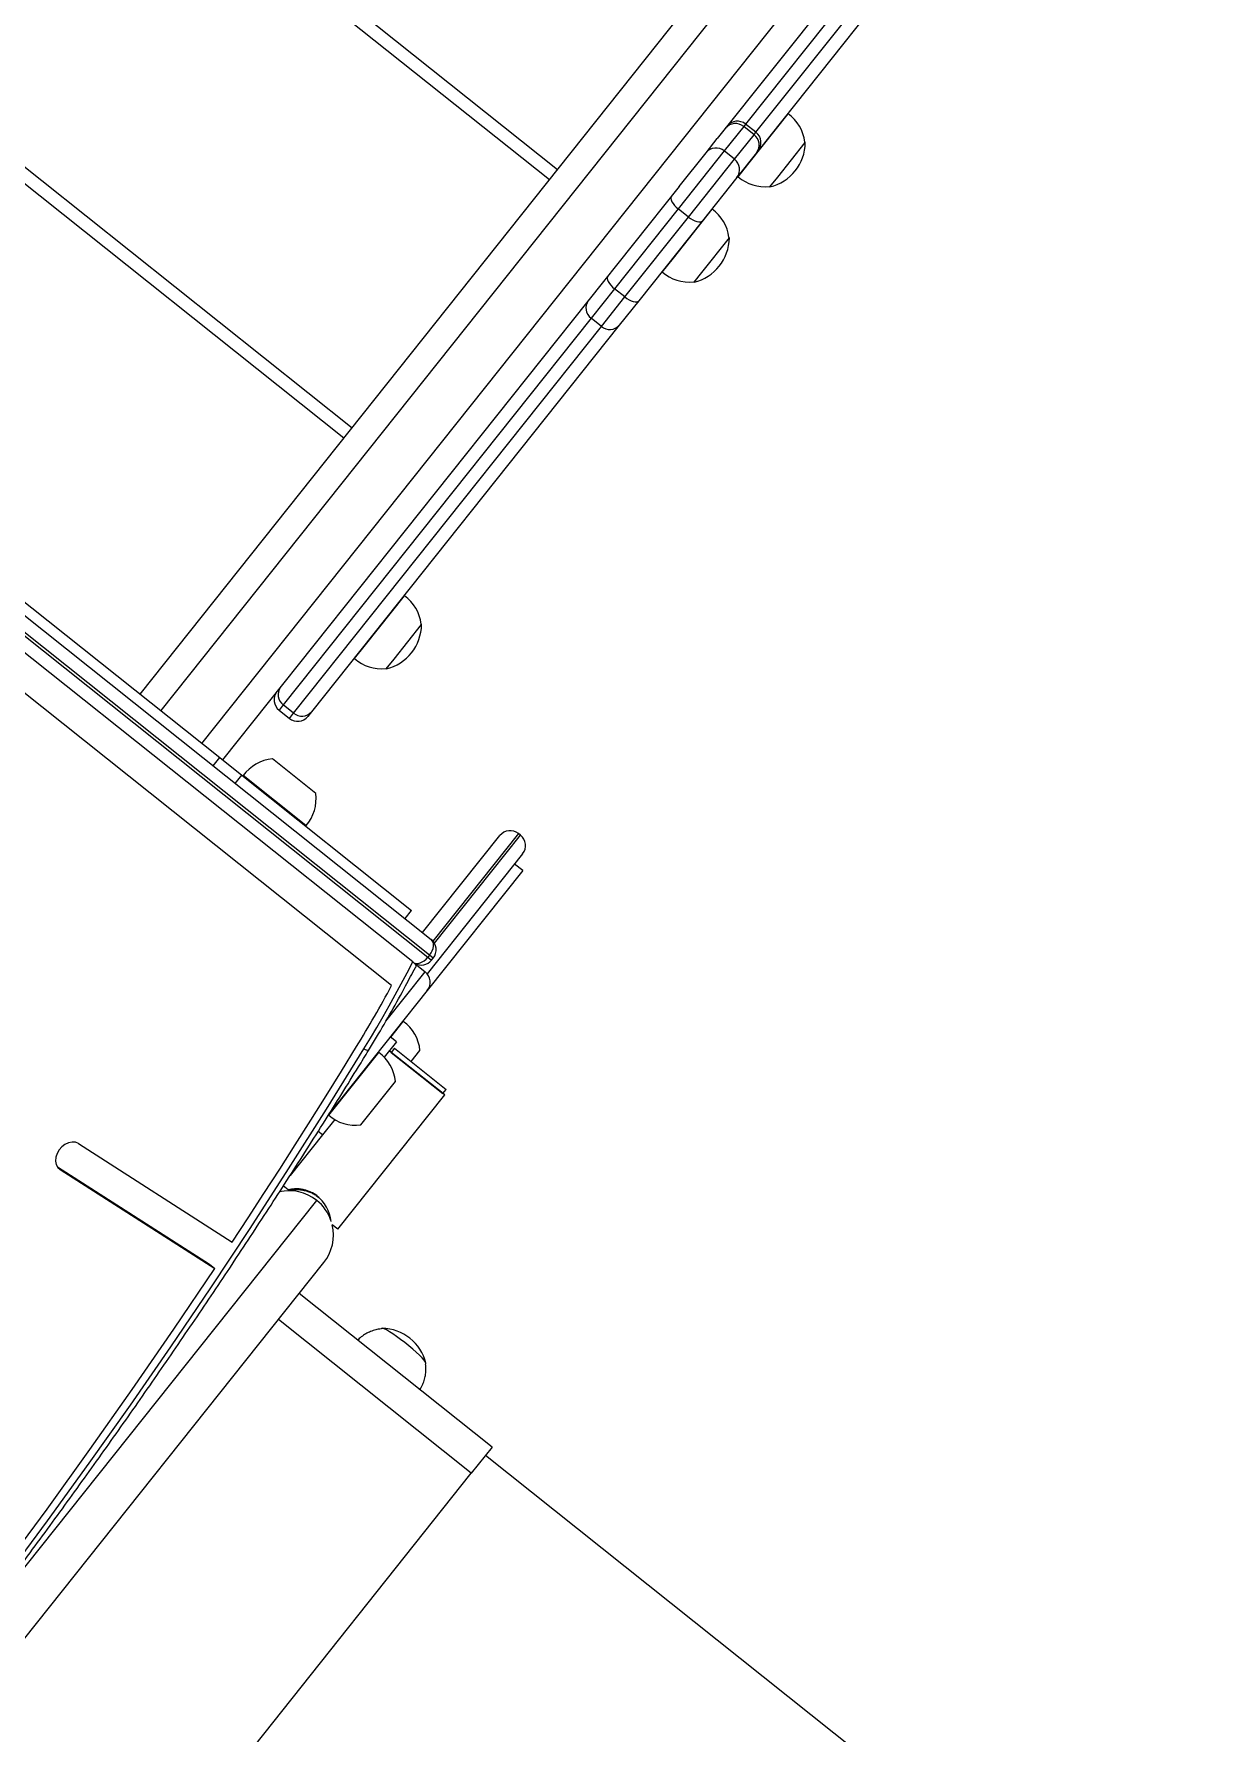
# Model space of a CAD drawing. Header units: millimetres. Extents: x -229914 to 856942, y -268655 to 87212.
# Drawn here: x -138329 to -137885, y 25864 to 26507 of the extents above; entities that cross this region are included whole.
import ezdxf

# ---------------------------------------------------------------- set-up
doc = ezdxf.new("R2010")
doc.units = ezdxf.units.MM

# ---------------------------------------------------------------- blocks, each defined once
blk = doc.blocks.new('Т912NEW')
at = {"color": 8, "linetype": 'Continuous', "lineweight": 15}
for p, q in [((-2219.25, 4479.76), (-2219.25, 3546.17)), ((-2199.25, 3546.17), (-2199.25, 4479.76)), ((-2184.25, 3997.07), (-2184.25, 3857.8)), ((-2179.25, 3857.8), (-2179.25, 3997.07)), ((-2184.25, 3857.8), (-2184.25, 3856.64)), ((-2179.25, 3856.64), (-2179.25, 3857.8)), ((-2229.25, 3794.99), (-2945.25, 3794.99)), ((-2229.25, 3670.05), (-2945.25, 3670.05)), ((-2084.25, 3594.13), (-2084.25, 3542.09)), ((-2083.25, 3541.8), (-2083.25, 3594.13)), ((-2184.25, 3576.75), (-2184.25, 3574.16)), ((-2179.25, 3574.16), (-2179.25, 3576.75)), ((-2083.25, 3531.17), (-2083.25, 3531.53)), ((-2080.13, 3537.17), (-2081.92, 3537.17)), ((-2081.92, 3536.17), (-2080.13, 3536.17)), ((-2079.25, 3507.23), (-2079.25, 3531.17)), ((-2057.5, 2624.42), (-2057.5, 3437.92)), ((-2141.49, 3386.55), (-2140.76, 3386.55))]:
    blk.add_line(p, q, dxfattribs=at)
at = {"color": 7, "linetype": 'Continuous', "lineweight": 15}
for p, q in [((-2229.25, 3546.17), (-2229.25, 4471.44)), ((-2189.25, 4056.88), (-2189.25, 3846.85)), ((-2174.25, 4001.64), (-2174.25, 3852.8)), ((-2174.05, 3870.82), (-2174.25, 3870.82)), ((-2174.05, 3847.22), (-2174.05, 3870.83)), ((-2162.25, 3866.4), (-2162.49, 3866.39)), ((-2162.25, 3849.68), (-2162.25, 3866.4)), ((-2179.25, 3857.8), (-2184.25, 3857.8)), ((-2184.25, 3856.64), (-2184.25, 3844.78)), ((-2179.25, 3856.64), (-2184.25, 3856.64)), ((-2179.25, 3844.78), (-2179.25, 3856.64)), ((-2174.25, 3852.8), (-2174.25, 3851.83)), ((-2189.25, 3839.97), (-2189.25, 3846.85)), ((-2174.25, 3851.83), (-2174.25, 3839.97)), ((-2174.05, 3840.46), (-2174.05, 3847.22)), ((-2162.25, 3844.9), (-2162.25, 3849.68)), ((-2189.25, 3823.66), (-2189.25, 3839.97)), ((-2184.25, 3844.78), (-2184.25, 3816.78)), ((-2179.25, 3844.78), (-2184.25, 3844.78)), ((-2179.25, 3816.78), (-2179.25, 3844.78)), ((-2174.25, 3840.48), (-2174.05, 3840.48)), ((-2174.25, 3839.97), (-2174.25, 3818.98)), ((-2162.49, 3844.9), (-2162.25, 3844.9)), ((-2189.25, 3823.66), (-2189.25, 3546.17)), ((-2174.05, 3824.7), (-2174.25, 3824.7)), ((-2174.05, 3801.1), (-2174.05, 3824.71)), ((-2179.25, 3816.78), (-2184.25, 3816.78)), ((-2184.25, 3816.78), (-2184.25, 3778.11)), ((-2179.25, 3778.11), (-2179.25, 3816.78)), ((-2174.25, 3818.98), (-2174.25, 3780.3)), ((-2162.25, 3820.28), (-2162.49, 3820.27)), ((-2162.25, 3803.56), (-2162.25, 3820.28)), ((-2174.05, 3794.34), (-2174.05, 3801.1)), ((-2162.25, 3798.78), (-2162.25, 3803.56)), ((-2945.25, 3799.99), (-2229.25, 3799.99)), ((-2162.49, 3798.79), (-2162.25, 3798.78)), ((-2174.25, 3794.36), (-2174.05, 3794.36)), ((-2179.25, 3778.11), (-2184.25, 3778.11)), ((-2184.25, 3778.11), (-2184.25, 3763.85)), ((-2179.25, 3763.85), (-2179.25, 3778.11)), ((-2174.25, 3780.3), (-2174.25, 3768.42)), ((-2179.25, 3763.85), (-2184.25, 3763.85)), ((-2184.25, 3763.85), (-2184.25, 3576.75)), ((-2179.25, 3576.75), (-2179.25, 3763.85)), ((-2174.25, 3768.42), (-2174.25, 3581.32)), ((-2945.25, 3675.05), (-2229.25, 3675.05)), ((-2174.05, 3637.6), (-2174.25, 3637.6)), ((-2174.05, 3614), (-2174.05, 3637.62)), ((-2162.25, 3633.18), (-2162.49, 3633.17)), ((-2162.25, 3616.46), (-2162.25, 3633.18)), ((-2162.25, 3611.68), (-2162.25, 3616.46)), ((-2174.05, 3607.25), (-2174.05, 3614)), ((-2162.49, 3611.69), (-2162.25, 3611.68)), ((-2174.25, 3607.26), (-2174.05, 3607.26)), ((-2089.25, 3542.17), (-2089.25, 3589.13)), ((-2083.25, 3594.13), (-2084.25, 3594.13)), ((-2078.25, 3589.13), (-2078.25, 3531.06)), ((-2074.25, 3584.13), (-2078.25, 3584.13)), ((-2074.25, 3584.13), (-2074.25, 3526.17)), ((-2179.25, 3576.75), (-2184.25, 3576.75)), ((-2174.25, 3581.32), (-2174.25, 3579.16)), ((-2184.25, 3574.16), (-2179.25, 3574.16)), ((-2153.75, 3558.17), (-2174.75, 3558.17)), ((-2319.43, 3546.17), (-2190.6, 3546.17)), ((-2190.6, 3542.17), (-2190.6, 3546.17)), ((-2190.6, 3546.17), (-2179.94, 3546.17)), ((-2179.94, 3542.17), (-2179.94, 3546.17)), ((-2179.94, 3546.17), (-2097.76, 3546.17)), ((-2149.07, 3546.37), (-2179.44, 3546.37)), ((-2179.42, 3546.37), (-2179.42, 3546.17)), ((-2149.08, 3546.17), (-2149.08, 3546.37)), ((-2097.76, 3542.17), (-2097.76, 3546.17)), ((-2589.25, 3542.17), (-2085.13, 3542.17)), ((-2085.28, 3531.17), (-2589.25, 3531.17)), ((-2081.92, 3537.17), (-2586.04, 3537.17)), ((-2586.04, 3536.17), (-2081.92, 3536.17)), ((-2085.28, 3531.17), (-2084.4, 3531.17)), ((-2084.25, 3531.17), (-2079.25, 3531.17)), ((-2081.92, 3537.17), (-2081.92, 3536.17)), ((-2080.13, 3536.17), (-2080.13, 3537.17)), ((-2074.25, 3526.17), (-2074.25, 3467.02)), ((-2085.95, 3519.17), (-2577.49, 3519.17)), ((-2074.05, 3511.3), (-2074.25, 3511.3)), ((-2074.05, 3503.67), (-2074.05, 3511.31)), ((-2062.25, 3501.31), (-2062.25, 3506.63)), ((-2071.25, 3503.67), (-2074.25, 3503.67)), ((-2071.25, 3503.67), (-2071.25, 3496.24)), ((-2044.45, 3499.3), (-2071.25, 3499.3)), ((-2070.35, 3501.31), (-2070.35, 3499.3)), ((-2070.35, 3501.31), (-2045.35, 3501.31)), ((-2070.35, 3499.3), (-2045.35, 3499.3)), ((-2045.35, 3499.3), (-2045.35, 3501.31)), ((-2044.45, 3434.3), (-2044.45, 3499.3)), ((-2074.05, 3496.34), (-2074.25, 3496.34)), ((-2074.05, 3465.98), (-2074.05, 3496.35)), ((-2062.25, 3470.67), (-2062.25, 3491.67)), ((-2071.25, 3466.09), (-2071.25, 3458.67)), ((-2071.25, 3458.67), (-2073.34, 3458.67)), ((-2071.25, 3458.67), (-2071.25, 3439.07)), ((-2058.9, 3439.23), (-2057.6, 3439.29)), ((-2068.48, 3434.3), (-2070.94, 3434.3)), ((-2068.36, 3434.3), (-2068.48, 3434.3)), ((-2068.09, 3434.3), (-2068.22, 3434.3)), ((-2044.45, 3434.3), (-2047.11, 3434.3)), ((-2047.11, 3434.3), (-2046.95, 3434.3)), ((-2040.75, 2641.17), (-2040.75, 3421.17)), ((-2008.1, 3415.25), (-2008.1, 3415.05)), ((-1986.61, 3415.06), (-1986.6, 3415.25)), ((-2141.49, 3398.51), (-2072.69, 3405.65)), ((-1947.35, 3406.17), (-2040.75, 3406.17)), ((-1947.35, 3406.17), (-1947.35, 3393.55)), ((-702.75, 3402.17), (-1947.35, 3402.17)), ((-2142.13, 3386.68), (-2074.22, 3393.72)), ((-2140.76, 3386.55), (-2071.64, 3393.72)), ((-2074.22, 3393.72), (-2071.64, 3393.72)), ((-1947.35, 3393.55), (-2040.75, 3393.55)), ((-1947.35, 2656.17), (-1947.35, 3393.55))]:
    blk.add_line(p, q, dxfattribs=at)
at = {"color": 7, "linetype": 'Continuous', "lineweight": 15, "flags": 128}
for points in [[(-2189.25, 3818.98), (-2189.16, 3818.55), (-2188.87, 3818.14), (-2188.41, 3817.76), (-2187.79, 3817.43), (-2187.03, 3817.15), (-2186.17, 3816.95), (-2185.23, 3816.83), (-2184.25, 3816.78)], [(-2179.25, 3816.78), (-2178.28, 3816.83), (-2177.34, 3816.95), (-2176.47, 3817.15), (-2175.72, 3817.43), (-2175.09, 3817.76), (-2174.63, 3818.14), (-2174.35, 3818.55), (-2174.25, 3818.98)], [(-2189.25, 3780.3), (-2189.16, 3779.87), (-2188.87, 3779.46), (-2188.41, 3779.08), (-2187.79, 3778.75), (-2187.03, 3778.48), (-2186.17, 3778.27), (-2185.23, 3778.15), (-2184.25, 3778.11)], [(-2179.25, 3778.11), (-2178.28, 3778.15), (-2177.34, 3778.27), (-2176.47, 3778.48), (-2175.72, 3778.75), (-2175.09, 3779.08), (-2174.63, 3779.46), (-2174.35, 3779.87), (-2174.25, 3780.3)], [(-2081.92, 3537.17), (-2081.98, 3538.14), (-2082.16, 3539.08), (-2082.46, 3539.94), (-2082.86, 3540.7), (-2083.35, 3541.32), (-2083.9, 3541.78), (-2084.51, 3542.07), (-2085.13, 3542.17)], [(-2079.26, 3493.95), (-2079.86, 3498.64), (-2080.5, 3503.32), (-2081.19, 3507.99), (-2081.92, 3512.65), (-2082.7, 3517.3), (-2083.52, 3521.94), (-2084.38, 3526.56), (-2085.28, 3531.17)], [(-2072.69, 3405.65), (-2073.69, 3416.58), (-2074.74, 3427.5), (-2075.83, 3438.41), (-2076.97, 3449.31), (-2078.15, 3460.21), (-2079.38, 3471.09), (-2080.66, 3481.97), (-2081.98, 3492.84)], [(-2059.34, 3171.65), (-2059.5, 3198.62), (-2059.93, 3225.59), (-2060.64, 3252.55), (-2061.62, 3279.49), (-2062.87, 3306.41), (-2064.39, 3333.32), (-2066.19, 3360.19), (-2068.26, 3387.03), (-2070.6, 3413.83), (-2073.22, 3440.58), (-2076.1, 3467.29), (-2079.26, 3493.95)], [(-1986.6, 3415.25), (-1986.71, 3415.44), (-1987.18, 3415.68), (-1987.99, 3415.9), (-1989.13, 3416.1), (-1990.54, 3416.27), (-1992.18, 3416.4), (-1994, 3416.5), (-1995.94, 3416.56), (-1997.92, 3416.57), (-1999.88, 3416.53), (-2001.76, 3416.45), (-2003.48, 3416.33), (-2005, 3416.18), (-2006.26, 3415.99), (-2007.21, 3415.77), (-2007.83, 3415.54), (-2008.09, 3415.3), (-2008.1, 3415.25)], [(-2141.49, 3398.51), (-2142.66, 3398.19), (-2143.73, 3397.48), (-2144.62, 3396.43), (-2145.28, 3395.11), (-2145.65, 3393.62), (-2145.71, 3392.06), (-2145.46, 3390.53), (-2144.91, 3389.13), (-2144.11, 3387.97), (-2143.1, 3387.12), (-2141.96, 3386.63), (-2140.76, 3386.55)], [(-2062.13, 3171.64), (-2062.3, 3199.46), (-2062.76, 3227.27), (-2063.51, 3255.07), (-2064.56, 3282.85), (-2065.89, 3310.61), (-2067.52, 3338.35), (-2069.44, 3366.06), (-2071.64, 3393.72)]]:
    blk.add_lwpolyline(points, dxfattribs=at)
at = {"color": 8, "linetype": 'Continuous', "lineweight": 15, "flags": 128}
blk.add_lwpolyline([(-2084.56, 3531.25), (-2084.51, 3531.26), (-2083.9, 3531.55), (-2083.35, 3532.01), (-2082.86, 3532.63), (-2082.46, 3533.39), (-2082.16, 3534.25), (-2081.98, 3535.19), (-2081.92, 3536.17)], dxfattribs=at)
at = {"color": 7, "linetype": 'Continuous', "lineweight": 15}
for centre, radius, start, end in [((-2173.25, 3855.65), 15.21, 44.95579, 93.0153), ((-2176.06, 3855.65), 17.5, 322.09996, 37.90004), ((-2184.25, 3852.8), 5, 90, 180), ((-2184.35, 3851.73), 4.91, 88.89354, 178.84456), ((-2179.25, 3852.8), 5, 0, 90), ((-2179.16, 3851.73), 4.91, 1.14677, 91.11513), ((-2184.35, 3839.87), 4.91, 88.89362, 178.8388), ((-2179.16, 3839.87), 4.91, 1.15252, 91.11505), ((-2173.25, 3855.65), 15.21, 266.9847, 315.04421), ((-2173.25, 3809.53), 15.21, 44.95579, 93.0153), ((-2176.06, 3809.53), 17.5, 322.09996, 37.90004), ((-2173.25, 3809.53), 15.21, 266.9847, 315.04421), ((-2184.46, 3768.65), 4.8, 182.70793, 272.46844), ((-2179.04, 3768.65), 4.8, 267.5228, 357.30083), ((-2173.25, 3622.43), 15.21, 44.95579, 93.0153), ((-2176.06, 3622.43), 17.5, 322.09996, 37.90004), ((-2173.25, 3622.43), 15.21, 266.9847, 315.04421), ((-2084.25, 3589.13), 5, 90, 180), ((-2083.25, 3589.13), 5, 0, 90), ((-2184.46, 3581.55), 4.8, 182.70793, 272.46844), ((-2184.25, 3579.16), 5, 180, 270), ((-2179.04, 3581.55), 4.8, 267.5228, 357.30083), ((-2179.25, 3579.16), 5, 270, 0), ((-2164.25, 3547.17), 15.21, 133.67358, 183.0153), ((-2164.25, 3547.17), 15.21, 356.9847, 46.32642), ((-2085.13, 3537.17), 5, 0, 90), ((-2085.13, 3536.17), 5, 278.71088, 0), ((-2079.25, 3526.17), 5, 0, 90), ((-2571.11, 3432.44), 492.85, 7.0394, 10.13527), ((-2073.25, 3496.13), 15.21, 43.67358, 93.0153), ((-2073.25, 3481.16), 15.21, 43.67358, 93.0153), ((-2073.25, 3481.17), 15.21, 266.9847, 316.32642), ((-2057.5, 3421.17), 16.75, 90, 141.66986), ((-2057.5, 3421.17), 16.75, 57.59543, 90), ((-2057.5, 3421.17), 16.75, 0, 51.66996), ((-1997.35, 3401.55), 17.5, 52.66218, 127.33782)]:
    blk.add_arc(centre, radius, start, end, dxfattribs=at)
at = {"color": 8, "linetype": 'Continuous', "lineweight": 15}
blk.add_arc((-2079.23, 3496.68), 2.73, 269.50772, 309.12527, dxfattribs=at)
at = {"color": 7, "linetype": 'Continuous', "lineweight": 15}
for major_axis, start_param, end_param in [((-9.58, 9.58), 4.685855, 6.4027), ((9.58, 9.58), 0.773758, 1.66703)]:
    blk.add_ellipse((-2057.85, 3425.91), major_axis=major_axis, ratio=0.976986, start_param=start_param, end_param=end_param, dxfattribs=at)
for points, knots in [([(-2084.4, 3531.17), (-2084.13, 3531.11), (-2083.53, 3530.99), (-2083.18, 3530.56), (-2083.21, 3530.18), (-2083.21, 3530.17)], [0, 0, 0, 0, 0.443452, 0.98556, 1, 1, 1, 1]), ([(-2077.51, 3494.56), (-2077.75, 3496.51), (-2078.47, 3502.15), (-2079.85, 3511.44), (-2081.5, 3521.37), (-2082.71, 3527.58), (-2083.22, 3530.17)], [0, 0, 0, 0, 0.162833, 0.471363, 0.779905, 1, 1, 1, 1]), ([(-2057.55, 3171.65), (-2057.56, 3176.11), (-2057.59, 3189.04), (-2057.83, 3210.44), (-2058.34, 3235.84), (-2059.09, 3261.23), (-2060.09, 3286.6), (-2061.33, 3311.96), (-2062.8, 3337.29), (-2064.53, 3362.6), (-2066.49, 3387.88), (-2068.69, 3413.13), (-2071.13, 3438.34), (-2073.77, 3463.06), (-2075.94, 3481.8), (-2077.21, 3492.14), (-2077.51, 3494.56)], [0, 0, 0, 0, 0.041257, 0.119604, 0.197952, 0.276299, 0.354646, 0.432993, 0.511341, 0.589688, 0.668036, 0.746383, 0.824731, 0.903078, 0.977302, 1, 1, 1, 1]), ([(-2058.11, 3439.29), (-2058.18, 3439.3), (-2059.24, 3439.35), (-2061.26, 3439.01), (-2063.55, 3438.2), (-2065.28, 3437.22), (-2066.57, 3436.25), (-2067.67, 3435.19), (-2068.13, 3434.6), (-2068.36, 3434.3)], [0, 0, 0, 0, 0.0157858, 0.2118966, 0.408164, 0.5466957, 0.6892121, 0.8420551, 1, 1, 1, 1]), ([(-2068.22, 3434.3), (-2067.98, 3434.57), (-2067.51, 3435.1), (-2066.46, 3436.08), (-2065.17, 3437.05), (-2063.34, 3438.1), (-2061.33, 3438.88), (-2059.78, 3439.11), (-2059.32, 3439.18)], [0, 0, 0, 0, 0.1602621, 0.320867, 0.4804608, 0.6399502, 0.8932589, 1, 1, 1, 1]), ([(-2008.1, 3415.05), (-2008.36, 3414.79), (-2009.1, 3414.07), (-2010.11, 3412.68), (-2011.12, 3410.91), (-2011.86, 3408.99), (-2012.31, 3407.4), (-2012.38, 3406.44), (-2012.41, 3406.17)], [0, 0, 0, 0, 0.108671, 0.307692, 0.509781, 0.713779, 0.919002, 1, 1, 1, 1]), ([(-1982.29, 3406.17), (-1982.34, 3406.6), (-1982.47, 3407.72), (-1982.99, 3409.44), (-1983.77, 3411.28), (-1984.77, 3412.93), (-1985.72, 3414.19), (-1986.38, 3414.84), (-1986.61, 3415.06)], [0, 0, 0, 0, 0.12925, 0.334617, 0.532516, 0.723466, 0.907407, 1, 1, 1, 1])]:
    blk.add_open_spline(points, degree=3, knots=knots, dxfattribs=at)

msp = doc.modelspace()

# ---------------------------------------------------------------- block references
at = {"rotation": 321.4676820499667}
msp.add_blockref('Т912NEW', (-138753.82306, 22094.20638), dxfattribs=at)

doc.saveas('drawing.dxf')
